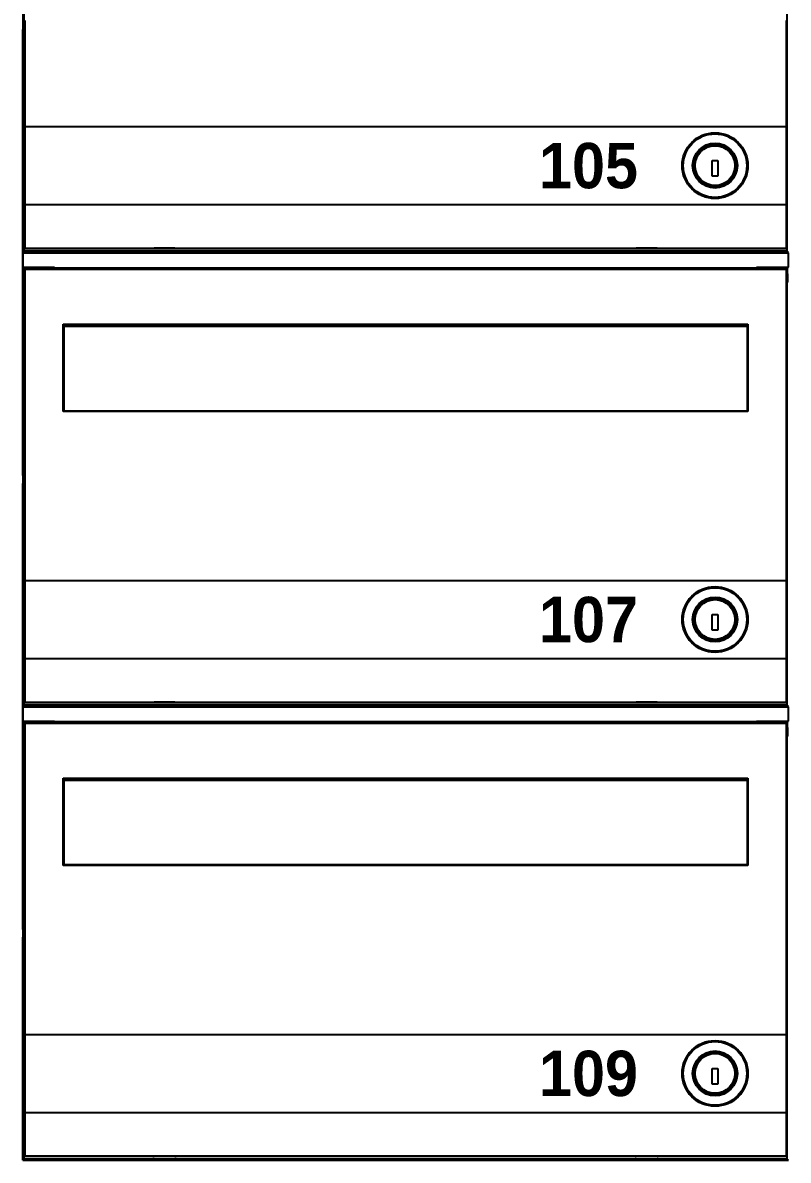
# Model space of a CAD drawing. Header units: millimetres. Extents: x 209 to 75467, y 6568 to 12199.
# Drawn here: x 74738.7 to 74873.7, y 7349 to 7549.5 of the extents above; entities that cross this region are included whole.
import ezdxf

# ---------------------------------------------------------------- set-up
doc = ezdxf.new("R2010")
doc.units = ezdxf.units.MM
doc.header["$MEASUREMENT"] = 0
doc.layers.add('A-XXXX-TXT1', color=3, linetype='CONTINUOUS', lineweight=25)
doc.layers.add('ELEV1', color=7, linetype='CONTINUOUS')
doc.layers.add('ELEV2', color=9, linetype='CONTINUOUS')
doc.styles.add('돋움', font='')
doc.styles.get('돋움').set_extended_font_data('DotumChe')

msp = doc.modelspace()

# ---------------------------------------------------------------- linework, layer by layer
at = {"layer": 'ELEV1', "extrusion": (0, 1, 0)}
for p, q in [((74738.7, 7589.04), (74738.7, 7509.04)), ((74738.97, 7509.31), (74738.97, 7584.86)), ((74873.44, 7584.86), (74873.44, 7509.31)), ((74738.7, 7509.04), (74738.7, 7548.34)), ((74739.08, 7549.91), (74739.08, 7549.31)), ((74739.08, 7549.31), (74739.08, 7548.72)), ((74739.08, 7548.72), (74739.08, 7548.13)), ((74873.33, 7549.31), (74873.33, 7549.91)), ((74873.33, 7548.72), (74873.33, 7549.31)), ((74873.33, 7548.13), (74873.33, 7548.72)), ((74739.08, 7548.13), (74739.08, 7547.53)), ((74739.08, 7547.53), (74739.08, 7546.94)), ((74739.08, 7546.94), (74739.08, 7546.35)), ((74739.08, 7546.35), (74739.08, 7545.75)), ((74873.33, 7547.53), (74873.33, 7548.13)), ((74873.33, 7546.94), (74873.33, 7547.53)), ((74873.33, 7546.35), (74873.33, 7546.94)), ((74873.33, 7545.75), (74873.33, 7546.35)), ((74739.08, 7545.75), (74739.08, 7545.16)), ((74739.08, 7545.16), (74739.08, 7544.57)), ((74739.08, 7544.57), (74739.08, 7543.97)), ((74873.33, 7545.16), (74873.33, 7545.75)), ((74873.33, 7544.57), (74873.33, 7545.16)), ((74873.33, 7543.97), (74873.33, 7544.57)), ((74739.08, 7543.97), (74739.08, 7543.38)), ((74739.08, 7543.38), (74739.08, 7542.79)), ((74739.08, 7542.79), (74739.08, 7542.19)), ((74873.33, 7543.38), (74873.33, 7543.97)), ((74873.33, 7542.79), (74873.33, 7543.38)), ((74873.33, 7542.19), (74873.33, 7542.79)), ((74739.08, 7542.19), (74739.08, 7541.6)), ((74739.08, 7541.6), (74739.08, 7541.01)), ((74739.08, 7541.01), (74739.08, 7540.41)), ((74739.08, 7540.41), (74739.08, 7539.82)), ((74873.33, 7541.6), (74873.33, 7542.19)), ((74873.33, 7541.01), (74873.33, 7541.6)), ((74873.33, 7540.41), (74873.33, 7541.01)), ((74873.33, 7539.82), (74873.33, 7540.41)), ((74739.08, 7539.82), (74739.08, 7539.23)), ((74739.08, 7539.23), (74739.08, 7538.63)), ((74739.08, 7538.63), (74739.08, 7538.04)), ((74873.33, 7539.23), (74873.33, 7539.82)), ((74873.33, 7538.63), (74873.33, 7539.23)), ((74873.33, 7538.04), (74873.33, 7538.63)), ((74739.08, 7538.04), (74739.08, 7537.45)), ((74739.08, 7537.45), (74739.08, 7536.86)), ((74739.08, 7536.86), (74739.08, 7536.26)), ((74739.08, 7536.26), (74739.08, 7535.67)), ((74873.33, 7537.45), (74873.33, 7538.04)), ((74873.33, 7536.86), (74873.33, 7537.45)), ((74873.33, 7536.26), (74873.33, 7536.86)), ((74873.33, 7535.67), (74873.33, 7536.26)), ((74739.08, 7535.67), (74739.08, 7535.08)), ((74739.08, 7535.08), (74739.08, 7534.48)), ((74739.08, 7534.48), (74739.08, 7533.89)), ((74873.33, 7535.08), (74873.33, 7535.67)), ((74873.33, 7534.48), (74873.33, 7535.08)), ((74873.33, 7533.89), (74873.33, 7534.48)), ((74739.08, 7533.89), (74739.08, 7533.3)), ((74739.08, 7533.3), (74739.08, 7532.7)), ((74739.08, 7532.7), (74739.08, 7532.11)), ((74873.33, 7533.3), (74873.33, 7533.89)), ((74873.33, 7532.7), (74873.33, 7533.3)), ((74873.33, 7532.11), (74873.33, 7532.7)), ((74739.08, 7532.11), (74739.08, 7531.52)), ((74739.08, 7531.52), (74739.08, 7531.22)), ((74739.08, 7531.22), (74873.33, 7531.22)), ((74739.08, 7531.22), (74739.08, 7517.48)), ((74873.33, 7531.52), (74873.33, 7532.11)), ((74873.33, 7531.22), (74873.33, 7531.52)), ((74873.33, 7517.48), (74873.33, 7531.22)), ((74860.25, 7525.23), (74861.25, 7525.23)), ((74860.25, 7522.48), (74860.25, 7525.23)), ((74861.25, 7525.23), (74861.25, 7522.48)), ((74857.11, 7523.45), (74857.06, 7523.45)), ((74857.1, 7523.3), (74857.15, 7523.3)), ((74861.25, 7522.48), (74860.25, 7522.48)), ((74864.35, 7523.3), (74864.41, 7523.3)), ((74864.45, 7523.45), (74864.39, 7523.45)), ((74739.08, 7517.48), (74873.33, 7517.48)), ((74739.08, 7517.48), (74739.08, 7517.18)), ((74739.08, 7517.18), (74739.08, 7516.59)), ((74739.08, 7516.59), (74739.08, 7516)), ((74873.33, 7517.18), (74873.33, 7517.48)), ((74873.33, 7516.59), (74873.33, 7517.18)), ((74873.33, 7516), (74873.33, 7516.59)), ((74739.08, 7516), (74739.08, 7515.4)), ((74739.08, 7515.4), (74739.08, 7514.81)), ((74739.08, 7514.81), (74739.08, 7514.22)), ((74739.08, 7514.22), (74739.08, 7513.62)), ((74873.33, 7515.4), (74873.33, 7516)), ((74873.33, 7514.81), (74873.33, 7515.4)), ((74873.33, 7514.22), (74873.33, 7514.81)), ((74873.33, 7513.62), (74873.33, 7514.22)), ((74739.08, 7513.62), (74739.08, 7513.03)), ((74739.08, 7513.03), (74739.08, 7512.44)), ((74739.08, 7512.44), (74739.08, 7511.85)), ((74873.33, 7513.03), (74873.33, 7513.62)), ((74873.33, 7512.44), (74873.33, 7513.03)), ((74873.33, 7511.85), (74873.33, 7512.44)), ((74739.08, 7511.85), (74739.08, 7511.25)), ((74739.08, 7511.25), (74739.08, 7510.66)), ((74739.08, 7510.66), (74739.08, 7510.07)), ((74873.33, 7511.25), (74873.33, 7511.85)), ((74873.33, 7510.66), (74873.33, 7511.25)), ((74873.33, 7510.07), (74873.33, 7510.66)), ((74738.7, 7509.04), (74738.97, 7509.31)), ((74763, 7509.04), (74738.7, 7509.04)), ((74738.7, 7509.04), (74873.7, 7509.04)), ((74738.7, 7469.74), (74738.7, 7509.04)), ((74738.7, 7509.04), (74763, 7509.04)), ((74738.7, 7509.04), (74738.78, 7508.97)), ((74873.7, 7509.04), (74738.7, 7509.04)), ((74738.7, 7509.04), (74738.7, 7429.04)), ((74738.78, 7506.46), (74738.78, 7508.97)), ((74738.78, 7508.97), (74873.63, 7508.97)), ((74873.44, 7509.31), (74738.97, 7509.31)), ((74739.08, 7510.07), (74739.08, 7509.92)), ((74739.08, 7509.92), (74739.08, 7509.81)), ((74739.08, 7509.81), (74873.33, 7509.81)), ((74761.88, 7509.78), (74761.86, 7509.79)), ((74765.53, 7509.78), (74761.88, 7509.78)), ((74848, 7509.04), (74764.4, 7509.04)), ((74764.4, 7509.04), (74848, 7509.04)), ((74846.88, 7509.78), (74846.86, 7509.79)), ((74850.53, 7509.78), (74846.88, 7509.78)), ((74873.7, 7509.04), (74849.4, 7509.04)), ((74849.4, 7509.04), (74873.7, 7509.04)), ((74873.33, 7509.92), (74873.33, 7510.07)), ((74873.33, 7509.81), (74873.33, 7509.92)), ((74873.7, 7509.04), (74873.44, 7509.31)), ((74873.7, 7509.04), (74873.63, 7508.97)), ((74873.63, 7508.97), (74873.63, 7506.46)), ((74738.89, 7506.35), (74738.78, 7506.46)), ((74738.78, 7506.46), (74744.33, 7506.46)), ((74739.08, 7506.35), (74738.89, 7506.35)), ((74739.08, 7506.35), (74739.08, 7506.24)), ((74739.08, 7506.35), (74873.33, 7506.35)), ((74739.08, 7506.24), (74873.33, 7506.24)), ((74739.08, 7506.24), (74739.08, 7506.1)), ((74744.33, 7506.35), (74744.33, 7506.46)), ((74868.08, 7506.46), (74873.63, 7506.46)), ((74868.08, 7506.46), (74868.08, 7506.35)), ((74873.33, 7506.24), (74873.33, 7506.35)), ((74873.52, 7506.35), (74873.33, 7506.35)), ((74873.33, 7506.1), (74873.33, 7506.24)), ((74873.63, 7506.46), (74873.52, 7506.35)), ((74738.97, 7429.31), (74738.97, 7504.86)), ((74738.97, 7504.86), (74739.08, 7504.86)), ((74739.08, 7506.1), (74873.33, 7506.1)), ((74739.08, 7506.1), (74739.08, 7505.5)), ((74739.08, 7505.5), (74739.08, 7504.91)), ((74739.08, 7504.91), (74739.08, 7504.32)), ((74739.08, 7504.32), (74739.08, 7503.72)), ((74873.33, 7505.5), (74873.33, 7506.1)), ((74873.33, 7504.91), (74873.33, 7505.5)), ((74873.33, 7504.32), (74873.33, 7504.91)), ((74873.33, 7504.86), (74873.44, 7504.86)), ((74873.33, 7503.72), (74873.33, 7504.32)), ((74873.44, 7504.86), (74873.44, 7429.31)), ((74739.08, 7503.72), (74739.08, 7503.13)), ((74739.08, 7503.13), (74739.08, 7502.54)), ((74739.08, 7502.54), (74739.08, 7501.94)), ((74873.33, 7503.13), (74873.33, 7503.72)), ((74873.33, 7502.54), (74873.33, 7503.13)), ((74873.33, 7501.94), (74873.33, 7502.54)), ((74739.08, 7501.94), (74739.08, 7501.35)), ((74739.08, 7501.35), (74739.08, 7500.76)), ((74739.08, 7500.76), (74739.08, 7500.16)), ((74739.08, 7500.16), (74739.08, 7499.57)), ((74873.33, 7501.35), (74873.33, 7501.94)), ((74873.33, 7500.76), (74873.33, 7501.35)), ((74873.33, 7500.16), (74873.33, 7500.76)), ((74873.33, 7499.57), (74873.33, 7500.16)), ((74739.08, 7499.57), (74739.08, 7498.98)), ((74739.08, 7498.98), (74739.08, 7498.38)), ((74739.08, 7498.38), (74739.08, 7497.79)), ((74873.33, 7498.98), (74873.33, 7499.57)), ((74873.33, 7498.38), (74873.33, 7498.98)), ((74873.33, 7497.79), (74873.33, 7498.38)), ((74739.08, 7497.79), (74739.08, 7497.2)), ((74739.08, 7497.2), (74739.08, 7496.6)), ((74739.08, 7496.6), (74739.08, 7496.01)), ((74745.85, 7496.01), (74745.85, 7496.4)), ((74745.85, 7496.4), (74866.55, 7496.4)), ((74745.85, 7496.25), (74746, 7496.25)), ((74746, 7496.05), (74746, 7496.25)), ((74746, 7496.25), (74866.4, 7496.25)), ((74866.4, 7496.25), (74866.55, 7496.25)), ((74866.4, 7496.25), (74866.4, 7496.05)), ((74866.55, 7496.4), (74866.55, 7496.01)), ((74873.33, 7497.2), (74873.33, 7497.79)), ((74873.33, 7496.6), (74873.33, 7497.2)), ((74873.33, 7496.01), (74873.33, 7496.6)), ((74739.08, 7496.01), (74739.08, 7495.42)), ((74739.08, 7495.42), (74739.08, 7494.82)), ((74739.08, 7494.82), (74739.08, 7494.23)), ((74739.08, 7494.23), (74739.08, 7493.64)), ((74745.85, 7495.42), (74745.85, 7496.01)), ((74745.85, 7494.82), (74745.85, 7495.42)), ((74745.85, 7494.23), (74745.85, 7494.82)), ((74745.85, 7493.64), (74745.85, 7494.23)), ((74746, 7496.01), (74746, 7496.05)), ((74746, 7496.05), (74866.4, 7496.05)), ((74746, 7495.42), (74746, 7496.01)), ((74746, 7494.82), (74746, 7495.42)), ((74746, 7494.23), (74746, 7494.82)), ((74746, 7493.64), (74746, 7494.23)), ((74866.4, 7496.05), (74866.4, 7496.01)), ((74866.4, 7496.01), (74866.4, 7495.42)), ((74866.4, 7495.42), (74866.4, 7494.82)), ((74866.4, 7494.82), (74866.4, 7494.23)), ((74866.4, 7494.23), (74866.4, 7493.64)), ((74866.55, 7496.01), (74866.55, 7495.42)), ((74866.55, 7495.42), (74866.55, 7494.82)), ((74866.55, 7494.82), (74866.55, 7494.23)), ((74866.55, 7494.23), (74866.55, 7493.64)), ((74873.33, 7495.42), (74873.33, 7496.01)), ((74873.33, 7494.82), (74873.33, 7495.42)), ((74873.33, 7494.23), (74873.33, 7494.82)), ((74873.33, 7493.64), (74873.33, 7494.23)), ((74739.08, 7493.64), (74739.08, 7493.04)), ((74739.08, 7493.04), (74739.08, 7492.45)), ((74739.08, 7492.45), (74739.08, 7491.86)), ((74745.85, 7493.04), (74745.85, 7493.64)), ((74745.85, 7492.45), (74745.85, 7493.04)), ((74745.85, 7491.86), (74745.85, 7492.45)), ((74746, 7493.04), (74746, 7493.64)), ((74746, 7492.45), (74746, 7493.04)), ((74746, 7491.86), (74746, 7492.45)), ((74866.4, 7493.64), (74866.4, 7493.04)), ((74866.4, 7493.04), (74866.4, 7492.45)), ((74866.4, 7492.45), (74866.4, 7491.86)), ((74866.55, 7493.64), (74866.55, 7493.04)), ((74866.55, 7493.04), (74866.55, 7492.45)), ((74866.55, 7492.45), (74866.55, 7491.86)), ((74873.33, 7493.04), (74873.33, 7493.64)), ((74873.33, 7492.45), (74873.33, 7493.04)), ((74873.33, 7491.86), (74873.33, 7492.45)), ((74739.08, 7491.86), (74739.08, 7491.26)), ((74739.08, 7491.26), (74739.08, 7490.67)), ((74739.08, 7490.67), (74739.08, 7490.08)), ((74745.85, 7491.26), (74745.85, 7491.86)), ((74745.85, 7490.67), (74745.85, 7491.26)), ((74745.85, 7490.08), (74745.85, 7490.67)), ((74746, 7491.26), (74746, 7491.86)), ((74746, 7490.67), (74746, 7491.26)), ((74746, 7490.08), (74746, 7490.67)), ((74866.4, 7491.86), (74866.4, 7491.26)), ((74866.4, 7491.26), (74866.4, 7490.67)), ((74866.4, 7490.67), (74866.4, 7490.08)), ((74866.55, 7491.86), (74866.55, 7491.26)), ((74866.55, 7491.26), (74866.55, 7490.67)), ((74866.55, 7490.67), (74866.55, 7490.08)), ((74873.33, 7491.26), (74873.33, 7491.86)), ((74873.33, 7490.67), (74873.33, 7491.26)), ((74873.33, 7490.08), (74873.33, 7490.67)), ((74739.08, 7490.08), (74739.08, 7489.48)), ((74739.08, 7489.48), (74739.08, 7488.89)), ((74739.08, 7488.89), (74739.08, 7488.3)), ((74739.08, 7488.3), (74739.08, 7487.7)), ((74745.85, 7489.48), (74745.85, 7490.08)), ((74745.85, 7488.89), (74745.85, 7489.48)), ((74745.85, 7488.3), (74745.85, 7488.89)), ((74745.85, 7487.7), (74745.85, 7488.3)), ((74746, 7489.48), (74746, 7490.08)), ((74746, 7488.89), (74746, 7489.48)), ((74746, 7488.3), (74746, 7488.89)), ((74746, 7487.7), (74746, 7488.3)), ((74866.4, 7490.08), (74866.4, 7489.48)), ((74866.4, 7489.48), (74866.4, 7488.89)), ((74866.4, 7488.89), (74866.4, 7488.3)), ((74866.4, 7488.3), (74866.4, 7487.7)), ((74866.55, 7490.08), (74866.55, 7489.48)), ((74866.55, 7489.48), (74866.55, 7488.89)), ((74866.55, 7488.89), (74866.55, 7488.3)), ((74866.55, 7488.3), (74866.55, 7487.7)), ((74873.33, 7489.48), (74873.33, 7490.08)), ((74873.33, 7488.89), (74873.33, 7489.48)), ((74873.33, 7488.3), (74873.33, 7488.89)), ((74873.33, 7487.7), (74873.33, 7488.3)), ((74739.08, 7487.7), (74739.08, 7487.11)), ((74739.08, 7487.11), (74739.08, 7486.52)), ((74739.08, 7486.52), (74739.08, 7485.92)), ((74745.85, 7487.11), (74745.85, 7487.7)), ((74745.85, 7486.52), (74745.85, 7487.11)), ((74745.85, 7485.92), (74745.85, 7486.52)), ((74746, 7487.11), (74746, 7487.7)), ((74746, 7486.52), (74746, 7487.11)), ((74746, 7485.92), (74746, 7486.52)), ((74866.4, 7487.7), (74866.4, 7487.11)), ((74866.4, 7487.11), (74866.4, 7486.52)), ((74866.4, 7486.52), (74866.4, 7485.92)), ((74866.55, 7487.7), (74866.55, 7487.11)), ((74866.55, 7487.11), (74866.55, 7486.52)), ((74866.55, 7486.52), (74866.55, 7485.92)), ((74873.33, 7487.11), (74873.33, 7487.7)), ((74873.33, 7486.52), (74873.33, 7487.11)), ((74873.33, 7485.92), (74873.33, 7486.52)), ((74739.08, 7485.92), (74739.08, 7485.33)), ((74739.08, 7485.33), (74739.08, 7484.74)), ((74739.08, 7484.74), (74739.08, 7484.14)), ((74739.08, 7484.14), (74739.08, 7483.55)), ((74745.85, 7485.33), (74745.85, 7485.92)), ((74745.85, 7484.74), (74745.85, 7485.33)), ((74745.85, 7484.14), (74745.85, 7484.74)), ((74745.85, 7483.55), (74745.85, 7484.14)), ((74746, 7485.33), (74746, 7485.92)), ((74746, 7484.74), (74746, 7485.33)), ((74746, 7484.14), (74746, 7484.74)), ((74746, 7483.55), (74746, 7484.14)), ((74866.4, 7485.92), (74866.4, 7485.33)), ((74866.4, 7485.33), (74866.4, 7484.74)), ((74866.4, 7484.74), (74866.4, 7484.14)), ((74866.4, 7484.14), (74866.4, 7483.55)), ((74866.55, 7485.92), (74866.55, 7485.33)), ((74866.55, 7485.33), (74866.55, 7484.74)), ((74866.55, 7484.74), (74866.55, 7484.14)), ((74866.55, 7484.14), (74866.55, 7483.55)), ((74873.33, 7485.33), (74873.33, 7485.92)), ((74873.33, 7484.74), (74873.33, 7485.33)), ((74873.33, 7484.14), (74873.33, 7484.74)), ((74873.33, 7483.55), (74873.33, 7484.14)), ((74739.08, 7483.55), (74739.08, 7482.96)), ((74739.08, 7482.96), (74739.08, 7482.36)), ((74739.08, 7482.36), (74739.08, 7481.77)), ((74745.85, 7482.96), (74745.85, 7483.55)), ((74745.85, 7482.36), (74745.85, 7482.96)), ((74745.85, 7481.77), (74745.85, 7482.36)), ((74746, 7482.96), (74746, 7483.55)), ((74746, 7482.36), (74746, 7482.96)), ((74746, 7481.77), (74746, 7482.36)), ((74866.4, 7483.55), (74866.4, 7482.96)), ((74866.4, 7482.96), (74866.4, 7482.36)), ((74866.4, 7482.36), (74866.4, 7481.77)), ((74866.55, 7483.55), (74866.55, 7482.96)), ((74866.55, 7482.96), (74866.55, 7482.36)), ((74866.55, 7482.36), (74866.55, 7481.77)), ((74873.33, 7482.96), (74873.33, 7483.55)), ((74873.33, 7482.36), (74873.33, 7482.96)), ((74873.33, 7481.77), (74873.33, 7482.36)), ((74739.08, 7481.77), (74739.08, 7481.18)), ((74739.08, 7481.18), (74739.08, 7480.59)), ((74739.08, 7480.59), (74739.08, 7479.99)), ((74745.85, 7481.18), (74745.85, 7481.77)), ((74745.85, 7481), (74745.85, 7481.18)), ((74866.55, 7481), (74745.85, 7481)), ((74746, 7481.33), (74746, 7481.77)), ((74746, 7481.15), (74746, 7481.33)), ((74746, 7481.15), (74866.4, 7481.15)), ((74866.4, 7481.77), (74866.4, 7481.33)), ((74866.4, 7481.33), (74866.4, 7481.15)), ((74866.55, 7481.77), (74866.55, 7481.18)), ((74866.55, 7481.18), (74866.55, 7481)), ((74873.33, 7481.18), (74873.33, 7481.77)), ((74873.33, 7480.59), (74873.33, 7481.18)), ((74873.33, 7479.99), (74873.33, 7480.59)), ((74739.08, 7479.99), (74739.08, 7479.4)), ((74739.08, 7479.4), (74739.08, 7478.81)), ((74739.08, 7478.81), (74739.08, 7478.21)), ((74739.08, 7478.21), (74739.08, 7477.62)), ((74873.33, 7479.4), (74873.33, 7479.99)), ((74873.33, 7478.81), (74873.33, 7479.4)), ((74873.33, 7478.21), (74873.33, 7478.81)), ((74873.33, 7477.62), (74873.33, 7478.21)), ((74739.08, 7477.62), (74739.08, 7477.03)), ((74739.08, 7477.03), (74739.08, 7476.43)), ((74739.08, 7476.43), (74739.08, 7475.84)), ((74873.33, 7477.03), (74873.33, 7477.62)), ((74873.33, 7476.43), (74873.33, 7477.03)), ((74873.33, 7475.84), (74873.33, 7476.43)), ((74739.08, 7475.84), (74739.08, 7475.25)), ((74739.08, 7475.25), (74739.08, 7474.65)), ((74739.08, 7474.65), (74739.08, 7474.06)), ((74873.33, 7475.25), (74873.33, 7475.84)), ((74873.33, 7474.65), (74873.33, 7475.25)), ((74873.33, 7474.06), (74873.33, 7474.65)), ((74739.08, 7474.06), (74739.08, 7473.47)), ((74739.08, 7473.47), (74739.08, 7472.87)), ((74739.08, 7472.87), (74739.08, 7472.28)), ((74739.08, 7472.28), (74739.08, 7471.69)), ((74873.33, 7473.47), (74873.33, 7474.06)), ((74873.33, 7472.87), (74873.33, 7473.47)), ((74873.33, 7472.28), (74873.33, 7472.87)), ((74873.33, 7471.69), (74873.33, 7472.28)), ((74739.08, 7471.69), (74739.08, 7471.09)), ((74739.08, 7471.09), (74739.08, 7470.5)), ((74739.08, 7470.5), (74739.08, 7469.91)), ((74873.33, 7471.09), (74873.33, 7471.69)), ((74873.33, 7470.5), (74873.33, 7471.09)), ((74873.33, 7469.91), (74873.33, 7470.5)), ((74738.7, 7429.04), (74738.7, 7468.34)), ((74739.08, 7469.91), (74739.08, 7469.31)), ((74739.08, 7469.31), (74739.08, 7468.72)), ((74739.08, 7468.72), (74739.08, 7468.13)), ((74739.08, 7468.13), (74739.08, 7467.53)), ((74873.33, 7469.31), (74873.33, 7469.91)), ((74873.33, 7468.72), (74873.33, 7469.31)), ((74873.33, 7468.13), (74873.33, 7468.72)), ((74873.33, 7467.53), (74873.33, 7468.13)), ((74739.08, 7467.53), (74739.08, 7466.94)), ((74739.08, 7466.94), (74739.08, 7466.35)), ((74739.08, 7466.35), (74739.08, 7465.75)), ((74873.33, 7466.94), (74873.33, 7467.53)), ((74873.33, 7466.35), (74873.33, 7466.94)), ((74873.33, 7465.75), (74873.33, 7466.35)), ((74739.08, 7465.75), (74739.08, 7465.16)), ((74739.08, 7465.16), (74739.08, 7464.57)), ((74739.08, 7464.57), (74739.08, 7463.97)), ((74873.33, 7465.16), (74873.33, 7465.75)), ((74873.33, 7464.57), (74873.33, 7465.16)), ((74873.33, 7463.97), (74873.33, 7464.57)), ((74739.08, 7463.97), (74739.08, 7463.38)), ((74739.08, 7463.38), (74739.08, 7462.79)), ((74739.08, 7462.79), (74739.08, 7462.19)), ((74739.08, 7462.19), (74739.08, 7461.6)), ((74873.33, 7463.38), (74873.33, 7463.97)), ((74873.33, 7462.79), (74873.33, 7463.38)), ((74873.33, 7462.19), (74873.33, 7462.79)), ((74873.33, 7461.6), (74873.33, 7462.19)), ((74739.08, 7461.6), (74739.08, 7461.01)), ((74739.08, 7461.01), (74739.08, 7460.41)), ((74739.08, 7460.41), (74739.08, 7459.82)), ((74873.33, 7461.01), (74873.33, 7461.6)), ((74873.33, 7460.41), (74873.33, 7461.01)), ((74873.33, 7459.82), (74873.33, 7460.41)), ((74739.08, 7459.82), (74739.08, 7459.23)), ((74739.08, 7459.23), (74739.08, 7458.63)), ((74739.08, 7458.63), (74739.08, 7458.04)), ((74739.08, 7458.04), (74739.08, 7457.45)), ((74873.33, 7459.23), (74873.33, 7459.82)), ((74873.33, 7458.63), (74873.33, 7459.23)), ((74873.33, 7458.04), (74873.33, 7458.63)), ((74873.33, 7457.45), (74873.33, 7458.04)), ((74739.08, 7457.45), (74739.08, 7456.86)), ((74739.08, 7456.86), (74739.08, 7456.26)), ((74739.08, 7456.26), (74739.08, 7455.67)), ((74873.33, 7456.86), (74873.33, 7457.45)), ((74873.33, 7456.26), (74873.33, 7456.86)), ((74873.33, 7455.67), (74873.33, 7456.26)), ((74739.08, 7455.67), (74739.08, 7455.08)), ((74739.08, 7455.08), (74739.08, 7454.48)), ((74739.08, 7454.48), (74739.08, 7453.89)), ((74873.33, 7455.08), (74873.33, 7455.67)), ((74873.33, 7454.48), (74873.33, 7455.08)), ((74873.33, 7453.89), (74873.33, 7454.48)), ((74739.08, 7453.89), (74739.08, 7453.3)), ((74739.08, 7453.3), (74739.08, 7452.7)), ((74739.08, 7452.7), (74739.08, 7452.11)), ((74739.08, 7452.11), (74739.08, 7451.52)), ((74873.33, 7453.3), (74873.33, 7453.89)), ((74873.33, 7452.7), (74873.33, 7453.3)), ((74873.33, 7452.11), (74873.33, 7452.7)), ((74873.33, 7451.52), (74873.33, 7452.11)), ((74739.08, 7451.52), (74739.08, 7451.22)), ((74739.08, 7451.22), (74739.08, 7437.48)), ((74873.33, 7451.22), (74873.33, 7451.52)), ((74873.33, 7437.48), (74873.33, 7451.22)), ((74860.25, 7445.23), (74861.25, 7445.23)), ((74860.25, 7442.48), (74860.25, 7445.23)), ((74861.25, 7445.23), (74861.25, 7442.48)), ((74857.11, 7443.45), (74857.06, 7443.45)), ((74857.1, 7443.3), (74857.15, 7443.3)), ((74861.25, 7442.48), (74860.25, 7442.48)), ((74864.35, 7443.3), (74864.41, 7443.3)), ((74864.45, 7443.45), (74864.39, 7443.45)), ((74739.08, 7437.48), (74739.08, 7437.18)), ((74739.08, 7437.18), (74739.08, 7436.59)), ((74739.08, 7436.59), (74739.08, 7436)), ((74739.08, 7436), (74739.08, 7435.4)), ((74873.33, 7437.18), (74873.33, 7437.48)), ((74873.33, 7436.59), (74873.33, 7437.18)), ((74873.33, 7436), (74873.33, 7436.59)), ((74873.33, 7435.4), (74873.33, 7436)), ((74739.08, 7435.4), (74739.08, 7434.81)), ((74739.08, 7434.81), (74739.08, 7434.22)), ((74739.08, 7434.22), (74739.08, 7433.62)), ((74873.33, 7434.81), (74873.33, 7435.4)), ((74873.33, 7434.22), (74873.33, 7434.81)), ((74873.33, 7433.62), (74873.33, 7434.22)), ((74739.08, 7433.62), (74739.08, 7433.03)), ((74739.08, 7433.03), (74739.08, 7432.44)), ((74739.08, 7432.44), (74739.08, 7431.85)), ((74873.33, 7433.03), (74873.33, 7433.62)), ((74873.33, 7432.44), (74873.33, 7433.03)), ((74873.33, 7431.85), (74873.33, 7432.44)), ((74739.08, 7431.85), (74739.08, 7431.25)), ((74739.08, 7431.25), (74739.08, 7430.66)), ((74739.08, 7430.66), (74739.08, 7430.07)), ((74739.08, 7430.07), (74739.08, 7429.92)), ((74873.33, 7431.25), (74873.33, 7431.85)), ((74873.33, 7430.66), (74873.33, 7431.25)), ((74873.33, 7430.07), (74873.33, 7430.66)), ((74873.33, 7429.92), (74873.33, 7430.07)), ((74738.7, 7429.04), (74738.97, 7429.31)), ((74763, 7429.04), (74738.7, 7429.04)), ((74738.7, 7429.04), (74873.7, 7429.04)), ((74738.7, 7389.74), (74738.7, 7429.04)), ((74738.7, 7429.04), (74763, 7429.04)), ((74738.7, 7429.04), (74738.78, 7428.97)), ((74873.7, 7429.04), (74738.7, 7429.04)), ((74738.7, 7429.04), (74738.7, 7349.04)), ((74738.78, 7426.46), (74738.78, 7428.97)), ((74738.78, 7428.97), (74873.63, 7428.97)), ((74873.44, 7429.31), (74738.97, 7429.31)), ((74739.08, 7429.92), (74739.08, 7429.81)), ((74739.08, 7429.81), (74873.33, 7429.81)), ((74761.88, 7429.78), (74761.86, 7429.79)), ((74765.53, 7429.78), (74761.88, 7429.78)), ((74848, 7429.04), (74764.4, 7429.04)), ((74764.4, 7429.04), (74848, 7429.04)), ((74846.88, 7429.78), (74846.86, 7429.79)), ((74850.53, 7429.78), (74846.88, 7429.78)), ((74873.7, 7429.04), (74849.4, 7429.04)), ((74849.4, 7429.04), (74873.7, 7429.04)), ((74873.33, 7429.81), (74873.33, 7429.92)), ((74873.7, 7429.04), (74873.44, 7429.31)), ((74873.7, 7429.04), (74873.63, 7428.97)), ((74873.63, 7428.97), (74873.63, 7426.46)), ((74738.89, 7426.35), (74738.78, 7426.46)), ((74738.78, 7426.46), (74744.33, 7426.46)), ((74739.08, 7426.35), (74738.89, 7426.35)), ((74739.08, 7426.35), (74739.08, 7426.24)), ((74739.08, 7426.35), (74873.33, 7426.35)), ((74739.08, 7426.24), (74873.33, 7426.24)), ((74739.08, 7426.24), (74739.08, 7426.1)), ((74739.08, 7426.1), (74873.33, 7426.1)), ((74739.08, 7426.1), (74739.08, 7425.5)), ((74744.33, 7426.35), (74744.33, 7426.46)), ((74868.08, 7426.46), (74873.63, 7426.46)), ((74868.08, 7426.46), (74868.08, 7426.35)), ((74873.33, 7426.24), (74873.33, 7426.35)), ((74873.52, 7426.35), (74873.33, 7426.35)), ((74873.33, 7426.1), (74873.33, 7426.24)), ((74873.33, 7425.5), (74873.33, 7426.1)), ((74873.63, 7426.46), (74873.52, 7426.35)), ((74738.97, 7349.31), (74738.97, 7424.86)), ((74738.97, 7424.86), (74739.08, 7424.86)), ((74739.08, 7425.5), (74739.08, 7424.91)), ((74739.08, 7424.91), (74739.08, 7424.32)), ((74739.08, 7424.32), (74739.08, 7423.72)), ((74873.33, 7424.91), (74873.33, 7425.5)), ((74873.33, 7424.32), (74873.33, 7424.91)), ((74873.33, 7424.86), (74873.44, 7424.86)), ((74873.33, 7423.72), (74873.33, 7424.32)), ((74873.44, 7424.86), (74873.44, 7349.31)), ((74739.08, 7423.72), (74739.08, 7423.13)), ((74739.08, 7423.13), (74739.08, 7422.54)), ((74739.08, 7422.54), (74739.08, 7421.94)), ((74739.08, 7421.94), (74739.08, 7421.35)), ((74873.33, 7423.13), (74873.33, 7423.72)), ((74873.33, 7422.54), (74873.33, 7423.13)), ((74873.33, 7421.94), (74873.33, 7422.54)), ((74873.33, 7421.35), (74873.33, 7421.94)), ((74739.08, 7421.35), (74739.08, 7420.76)), ((74739.08, 7420.76), (74739.08, 7420.16)), ((74739.08, 7420.16), (74739.08, 7419.57)), ((74873.33, 7420.76), (74873.33, 7421.35)), ((74873.33, 7420.16), (74873.33, 7420.76)), ((74873.33, 7419.57), (74873.33, 7420.16)), ((74739.08, 7419.57), (74739.08, 7418.98)), ((74739.08, 7418.98), (74739.08, 7418.38)), ((74739.08, 7418.38), (74739.08, 7417.79)), ((74873.33, 7418.98), (74873.33, 7419.57)), ((74873.33, 7418.38), (74873.33, 7418.98)), ((74873.33, 7417.79), (74873.33, 7418.38)), ((74739.08, 7417.79), (74739.08, 7417.2)), ((74739.08, 7417.2), (74739.08, 7416.6)), ((74739.08, 7416.6), (74739.08, 7416.01)), ((74739.08, 7416.01), (74739.08, 7415.42)), ((74745.85, 7416.01), (74745.85, 7416.4)), ((74745.85, 7416.4), (74866.55, 7416.4)), ((74745.85, 7416.25), (74746, 7416.25)), ((74745.85, 7415.42), (74745.85, 7416.01)), ((74746, 7416.05), (74746, 7416.25)), ((74746, 7416.25), (74866.4, 7416.25)), ((74746, 7416.01), (74746, 7416.05)), ((74746, 7416.05), (74866.4, 7416.05)), ((74746, 7415.42), (74746, 7416.01)), ((74866.4, 7416.25), (74866.55, 7416.25)), ((74866.4, 7416.25), (74866.4, 7416.05)), ((74866.4, 7416.05), (74866.4, 7416.01)), ((74866.4, 7416.01), (74866.4, 7415.42)), ((74866.55, 7416.4), (74866.55, 7416.01)), ((74866.55, 7416.01), (74866.55, 7415.42)), ((74873.33, 7417.2), (74873.33, 7417.79)), ((74873.33, 7416.6), (74873.33, 7417.2)), ((74873.33, 7416.01), (74873.33, 7416.6)), ((74873.33, 7415.42), (74873.33, 7416.01)), ((74739.08, 7415.42), (74739.08, 7414.82)), ((74739.08, 7414.82), (74739.08, 7414.23)), ((74739.08, 7414.23), (74739.08, 7413.64)), ((74745.85, 7414.82), (74745.85, 7415.42)), ((74745.85, 7414.23), (74745.85, 7414.82)), ((74745.85, 7413.64), (74745.85, 7414.23)), ((74746, 7414.82), (74746, 7415.42)), ((74746, 7414.23), (74746, 7414.82)), ((74746, 7413.64), (74746, 7414.23)), ((74866.4, 7415.42), (74866.4, 7414.82)), ((74866.4, 7414.82), (74866.4, 7414.23)), ((74866.4, 7414.23), (74866.4, 7413.64)), ((74866.55, 7415.42), (74866.55, 7414.82)), ((74866.55, 7414.82), (74866.55, 7414.23)), ((74866.55, 7414.23), (74866.55, 7413.64)), ((74873.33, 7414.82), (74873.33, 7415.42)), ((74873.33, 7414.23), (74873.33, 7414.82)), ((74873.33, 7413.64), (74873.33, 7414.23)), ((74739.08, 7413.64), (74739.08, 7413.04)), ((74739.08, 7413.04), (74739.08, 7412.45)), ((74739.08, 7412.45), (74739.08, 7411.86)), ((74745.85, 7413.04), (74745.85, 7413.64)), ((74745.85, 7412.45), (74745.85, 7413.04)), ((74745.85, 7411.86), (74745.85, 7412.45)), ((74746, 7413.04), (74746, 7413.64)), ((74746, 7412.45), (74746, 7413.04)), ((74746, 7411.86), (74746, 7412.45)), ((74866.4, 7413.64), (74866.4, 7413.04)), ((74866.4, 7413.04), (74866.4, 7412.45)), ((74866.4, 7412.45), (74866.4, 7411.86)), ((74866.55, 7413.64), (74866.55, 7413.04)), ((74866.55, 7413.04), (74866.55, 7412.45)), ((74866.55, 7412.45), (74866.55, 7411.86)), ((74873.33, 7413.04), (74873.33, 7413.64)), ((74873.33, 7412.45), (74873.33, 7413.04)), ((74873.33, 7411.86), (74873.33, 7412.45)), ((74739.08, 7411.86), (74739.08, 7411.26)), ((74739.08, 7411.26), (74739.08, 7410.67)), ((74739.08, 7410.67), (74739.08, 7410.08)), ((74739.08, 7410.08), (74739.08, 7409.48)), ((74745.85, 7411.26), (74745.85, 7411.86)), ((74745.85, 7410.67), (74745.85, 7411.26)), ((74745.85, 7410.08), (74745.85, 7410.67)), ((74745.85, 7409.48), (74745.85, 7410.08)), ((74746, 7411.26), (74746, 7411.86)), ((74746, 7410.67), (74746, 7411.26)), ((74746, 7410.08), (74746, 7410.67)), ((74746, 7409.48), (74746, 7410.08)), ((74866.4, 7411.86), (74866.4, 7411.26)), ((74866.4, 7411.26), (74866.4, 7410.67)), ((74866.4, 7410.67), (74866.4, 7410.08)), ((74866.4, 7410.08), (74866.4, 7409.48)), ((74866.55, 7411.86), (74866.55, 7411.26)), ((74866.55, 7411.26), (74866.55, 7410.67)), ((74866.55, 7410.67), (74866.55, 7410.08)), ((74866.55, 7410.08), (74866.55, 7409.48)), ((74873.33, 7411.26), (74873.33, 7411.86)), ((74873.33, 7410.67), (74873.33, 7411.26)), ((74873.33, 7410.08), (74873.33, 7410.67)), ((74873.33, 7409.48), (74873.33, 7410.08)), ((74739.08, 7409.48), (74739.08, 7408.89)), ((74739.08, 7408.89), (74739.08, 7408.3)), ((74739.08, 7408.3), (74739.08, 7407.7)), ((74745.85, 7408.89), (74745.85, 7409.48)), ((74745.85, 7408.3), (74745.85, 7408.89)), ((74745.85, 7407.7), (74745.85, 7408.3)), ((74746, 7408.89), (74746, 7409.48)), ((74746, 7408.3), (74746, 7408.89)), ((74746, 7407.7), (74746, 7408.3)), ((74866.4, 7409.48), (74866.4, 7408.89)), ((74866.4, 7408.89), (74866.4, 7408.3)), ((74866.4, 7408.3), (74866.4, 7407.7)), ((74866.55, 7409.48), (74866.55, 7408.89)), ((74866.55, 7408.89), (74866.55, 7408.3)), ((74866.55, 7408.3), (74866.55, 7407.7)), ((74873.33, 7408.89), (74873.33, 7409.48)), ((74873.33, 7408.3), (74873.33, 7408.89)), ((74873.33, 7407.7), (74873.33, 7408.3)), ((74739.08, 7407.7), (74739.08, 7407.11)), ((74739.08, 7407.11), (74739.08, 7406.52)), ((74739.08, 7406.52), (74739.08, 7405.92)), ((74739.08, 7405.92), (74739.08, 7405.33)), ((74745.85, 7407.11), (74745.85, 7407.7)), ((74745.85, 7406.52), (74745.85, 7407.11)), ((74745.85, 7405.92), (74745.85, 7406.52)), ((74745.85, 7405.33), (74745.85, 7405.92)), ((74746, 7407.11), (74746, 7407.7)), ((74746, 7406.52), (74746, 7407.11)), ((74746, 7405.92), (74746, 7406.52)), ((74746, 7405.33), (74746, 7405.92)), ((74866.4, 7407.7), (74866.4, 7407.11)), ((74866.4, 7407.11), (74866.4, 7406.52)), ((74866.4, 7406.52), (74866.4, 7405.92)), ((74866.4, 7405.92), (74866.4, 7405.33)), ((74866.55, 7407.7), (74866.55, 7407.11)), ((74866.55, 7407.11), (74866.55, 7406.52)), ((74866.55, 7406.52), (74866.55, 7405.92)), ((74866.55, 7405.92), (74866.55, 7405.33)), ((74873.33, 7407.11), (74873.33, 7407.7)), ((74873.33, 7406.52), (74873.33, 7407.11)), ((74873.33, 7405.92), (74873.33, 7406.52)), ((74873.33, 7405.33), (74873.33, 7405.92)), ((74739.08, 7405.33), (74739.08, 7404.74)), ((74739.08, 7404.74), (74739.08, 7404.14)), ((74739.08, 7404.14), (74739.08, 7403.55)), ((74745.85, 7404.74), (74745.85, 7405.33)), ((74745.85, 7404.14), (74745.85, 7404.74)), ((74745.85, 7403.55), (74745.85, 7404.14)), ((74746, 7404.74), (74746, 7405.33)), ((74746, 7404.14), (74746, 7404.74)), ((74746, 7403.55), (74746, 7404.14)), ((74866.4, 7405.33), (74866.4, 7404.74)), ((74866.4, 7404.74), (74866.4, 7404.14)), ((74866.4, 7404.14), (74866.4, 7403.55)), ((74866.55, 7405.33), (74866.55, 7404.74)), ((74866.55, 7404.74), (74866.55, 7404.14)), ((74866.55, 7404.14), (74866.55, 7403.55)), ((74873.33, 7404.74), (74873.33, 7405.33)), ((74873.33, 7404.14), (74873.33, 7404.74)), ((74873.33, 7403.55), (74873.33, 7404.14)), ((74739.08, 7403.55), (74739.08, 7402.96)), ((74739.08, 7402.96), (74739.08, 7402.36)), ((74739.08, 7402.36), (74739.08, 7401.77)), ((74745.85, 7402.96), (74745.85, 7403.55)), ((74745.85, 7402.36), (74745.85, 7402.96)), ((74745.85, 7401.77), (74745.85, 7402.36)), ((74746, 7402.96), (74746, 7403.55)), ((74746, 7402.36), (74746, 7402.96)), ((74746, 7401.77), (74746, 7402.36)), ((74866.4, 7403.55), (74866.4, 7402.96)), ((74866.4, 7402.96), (74866.4, 7402.36)), ((74866.4, 7402.36), (74866.4, 7401.77)), ((74866.55, 7403.55), (74866.55, 7402.96)), ((74866.55, 7402.96), (74866.55, 7402.36)), ((74866.55, 7402.36), (74866.55, 7401.77)), ((74873.33, 7402.96), (74873.33, 7403.55)), ((74873.33, 7402.36), (74873.33, 7402.96)), ((74873.33, 7401.77), (74873.33, 7402.36)), ((74739.08, 7401.77), (74739.08, 7401.18)), ((74739.08, 7401.18), (74739.08, 7400.59)), ((74739.08, 7400.59), (74739.08, 7399.99)), ((74739.08, 7399.99), (74739.08, 7399.4)), ((74745.85, 7401.18), (74745.85, 7401.77)), ((74745.85, 7401), (74745.85, 7401.18)), ((74866.55, 7401), (74745.85, 7401)), ((74746, 7401.33), (74746, 7401.77)), ((74746, 7401.15), (74746, 7401.33)), ((74746, 7401.15), (74866.4, 7401.15)), ((74866.4, 7401.77), (74866.4, 7401.33)), ((74866.4, 7401.33), (74866.4, 7401.15)), ((74866.55, 7401.77), (74866.55, 7401.18)), ((74866.55, 7401.18), (74866.55, 7401)), ((74873.33, 7401.18), (74873.33, 7401.77)), ((74873.33, 7400.59), (74873.33, 7401.18)), ((74873.33, 7399.99), (74873.33, 7400.59)), ((74873.33, 7399.4), (74873.33, 7399.99)), ((74739.08, 7399.4), (74739.08, 7398.81)), ((74739.08, 7398.81), (74739.08, 7398.21)), ((74739.08, 7398.21), (74739.08, 7397.62)), ((74873.33, 7398.81), (74873.33, 7399.4)), ((74873.33, 7398.21), (74873.33, 7398.81)), ((74873.33, 7397.62), (74873.33, 7398.21)), ((74739.08, 7397.62), (74739.08, 7397.03)), ((74739.08, 7397.03), (74739.08, 7396.43)), ((74739.08, 7396.43), (74739.08, 7395.84)), ((74873.33, 7397.03), (74873.33, 7397.62)), ((74873.33, 7396.43), (74873.33, 7397.03)), ((74873.33, 7395.84), (74873.33, 7396.43)), ((74739.08, 7395.84), (74739.08, 7395.25)), ((74739.08, 7395.25), (74739.08, 7394.65)), ((74739.08, 7394.65), (74739.08, 7394.06)), ((74739.08, 7394.06), (74739.08, 7393.47)), ((74873.33, 7395.25), (74873.33, 7395.84)), ((74873.33, 7394.65), (74873.33, 7395.25)), ((74873.33, 7394.06), (74873.33, 7394.65)), ((74873.33, 7393.47), (74873.33, 7394.06)), ((74739.08, 7393.47), (74739.08, 7392.87)), ((74739.08, 7392.87), (74739.08, 7392.28)), ((74739.08, 7392.28), (74739.08, 7391.69)), ((74873.33, 7392.87), (74873.33, 7393.47)), ((74873.33, 7392.28), (74873.33, 7392.87)), ((74873.33, 7391.69), (74873.33, 7392.28)), ((74739.08, 7391.69), (74739.08, 7391.09)), ((74739.08, 7391.09), (74739.08, 7390.5)), ((74739.08, 7390.5), (74739.08, 7389.91)), ((74739.08, 7389.91), (74739.08, 7389.31)), ((74873.33, 7391.09), (74873.33, 7391.69)), ((74873.33, 7390.5), (74873.33, 7391.09)), ((74873.33, 7389.91), (74873.33, 7390.5)), ((74873.33, 7389.31), (74873.33, 7389.91)), ((74738.7, 7349.04), (74738.7, 7388.34)), ((74739.08, 7389.31), (74739.08, 7388.72)), ((74739.08, 7388.72), (74739.08, 7388.13)), ((74739.08, 7388.13), (74739.08, 7387.53)), ((74873.33, 7388.72), (74873.33, 7389.31)), ((74873.33, 7388.13), (74873.33, 7388.72)), ((74873.33, 7387.53), (74873.33, 7388.13)), ((74739.08, 7387.53), (74739.08, 7386.94)), ((74739.08, 7386.94), (74739.08, 7386.35)), ((74739.08, 7386.35), (74739.08, 7385.75)), ((74873.33, 7386.94), (74873.33, 7387.53)), ((74873.33, 7386.35), (74873.33, 7386.94)), ((74873.33, 7385.75), (74873.33, 7386.35)), ((74739.08, 7385.75), (74739.08, 7385.16)), ((74739.08, 7385.16), (74739.08, 7384.57)), ((74739.08, 7384.57), (74739.08, 7383.97)), ((74739.08, 7383.97), (74739.08, 7383.38)), ((74873.33, 7385.16), (74873.33, 7385.75)), ((74873.33, 7384.57), (74873.33, 7385.16)), ((74873.33, 7383.97), (74873.33, 7384.57)), ((74873.33, 7383.38), (74873.33, 7383.97)), ((74739.08, 7383.38), (74739.08, 7382.79)), ((74739.08, 7382.79), (74739.08, 7382.19)), ((74739.08, 7382.19), (74739.08, 7381.6)), ((74873.33, 7382.79), (74873.33, 7383.38)), ((74873.33, 7382.19), (74873.33, 7382.79)), ((74873.33, 7381.6), (74873.33, 7382.19)), ((74739.08, 7381.6), (74739.08, 7381.01)), ((74739.08, 7381.01), (74739.08, 7380.41)), ((74739.08, 7380.41), (74739.08, 7379.82)), ((74873.33, 7381.01), (74873.33, 7381.6)), ((74873.33, 7380.41), (74873.33, 7381.01)), ((74873.33, 7379.82), (74873.33, 7380.41)), ((74739.08, 7379.82), (74739.08, 7379.23)), ((74739.08, 7379.23), (74739.08, 7378.63)), ((74739.08, 7378.63), (74739.08, 7378.04)), ((74739.08, 7378.04), (74739.08, 7377.45)), ((74873.33, 7379.23), (74873.33, 7379.82)), ((74873.33, 7378.63), (74873.33, 7379.23)), ((74873.33, 7378.04), (74873.33, 7378.63)), ((74873.33, 7377.45), (74873.33, 7378.04)), ((74739.08, 7377.45), (74739.08, 7376.86)), ((74739.08, 7376.86), (74739.08, 7376.26)), ((74739.08, 7376.26), (74739.08, 7375.67)), ((74873.33, 7376.86), (74873.33, 7377.45)), ((74873.33, 7376.26), (74873.33, 7376.86)), ((74873.33, 7375.67), (74873.33, 7376.26)), ((74739.08, 7375.67), (74739.08, 7375.08)), ((74739.08, 7375.08), (74739.08, 7374.48)), ((74739.08, 7374.48), (74739.08, 7373.89)), ((74739.08, 7373.89), (74739.08, 7373.3)), ((74873.33, 7375.08), (74873.33, 7375.67)), ((74873.33, 7374.48), (74873.33, 7375.08)), ((74873.33, 7373.89), (74873.33, 7374.48)), ((74873.33, 7373.3), (74873.33, 7373.89)), ((74739.08, 7373.3), (74739.08, 7372.7)), ((74739.08, 7372.7), (74739.08, 7372.11)), ((74739.08, 7372.11), (74739.08, 7371.52)), ((74873.33, 7372.7), (74873.33, 7373.3)), ((74873.33, 7372.11), (74873.33, 7372.7)), ((74873.33, 7371.52), (74873.33, 7372.11)), ((74739.08, 7371.52), (74739.08, 7371.22)), ((74739.08, 7371.22), (74739.08, 7357.48)), ((74873.33, 7371.22), (74873.33, 7371.52)), ((74873.33, 7357.48), (74873.33, 7371.22)), ((74860.25, 7365.23), (74861.25, 7365.23)), ((74860.25, 7362.48), (74860.25, 7365.23)), ((74861.25, 7365.23), (74861.25, 7362.48)), ((74857.11, 7363.45), (74857.06, 7363.45)), ((74857.1, 7363.3), (74857.15, 7363.3)), ((74861.25, 7362.48), (74860.25, 7362.48)), ((74864.35, 7363.3), (74864.41, 7363.3)), ((74864.45, 7363.45), (74864.39, 7363.45)), ((74739.08, 7357.48), (74739.08, 7357.18)), ((74739.08, 7357.18), (74739.08, 7356.59)), ((74739.08, 7356.59), (74739.08, 7356)), ((74739.08, 7356), (74739.08, 7355.4)), ((74873.33, 7357.18), (74873.33, 7357.48)), ((74873.33, 7356.59), (74873.33, 7357.18)), ((74873.33, 7356), (74873.33, 7356.59)), ((74873.33, 7355.4), (74873.33, 7356)), ((74739.08, 7355.4), (74739.08, 7354.81)), ((74739.08, 7354.81), (74739.08, 7354.22)), ((74739.08, 7354.22), (74739.08, 7353.62)), ((74873.33, 7354.81), (74873.33, 7355.4)), ((74873.33, 7354.22), (74873.33, 7354.81)), ((74873.33, 7353.62), (74873.33, 7354.22)), ((74739.08, 7353.62), (74739.08, 7353.03)), ((74739.08, 7353.03), (74739.08, 7352.44)), ((74739.08, 7352.44), (74739.08, 7351.85)), ((74739.08, 7351.85), (74739.08, 7351.25)), ((74873.33, 7353.03), (74873.33, 7353.62)), ((74873.33, 7352.44), (74873.33, 7353.03)), ((74873.33, 7351.85), (74873.33, 7352.44)), ((74873.33, 7351.25), (74873.33, 7351.85)), ((74739.08, 7351.25), (74739.08, 7350.66)), ((74739.08, 7350.66), (74739.08, 7350.07)), ((74739.08, 7350.07), (74739.08, 7349.92)), ((74739.08, 7349.92), (74739.08, 7349.81)), ((74739.08, 7349.81), (74873.33, 7349.81)), ((74761.88, 7349.78), (74761.86, 7349.79)), ((74765.53, 7349.78), (74761.88, 7349.78)), ((74846.88, 7349.78), (74846.86, 7349.79)), ((74850.53, 7349.78), (74846.88, 7349.78)), ((74873.33, 7350.66), (74873.33, 7351.25)), ((74873.33, 7350.07), (74873.33, 7350.66)), ((74873.33, 7349.92), (74873.33, 7350.07)), ((74873.33, 7349.81), (74873.33, 7349.92)), ((74738.7, 7349.04), (74738.97, 7349.31)), ((74763, 7349.04), (74738.7, 7349.04)), ((74738.7, 7349.04), (74873.7, 7349.04)), ((74873.44, 7349.31), (74738.97, 7349.31)), ((74848, 7349.04), (74764.4, 7349.04)), ((74873.7, 7349.04), (74849.4, 7349.04)), ((74873.7, 7349.04), (74873.44, 7349.31))]:
    msp.add_line(p, q, dxfattribs=at)
at = {"layer": 'ELEV1'}
for centre, radius in [((74860.75, 7524.35), 5.8), ((74860.75, 7524.35), 5.75), ((74860.75, 7524.35), 5.6), ((74860.75, 7524.35), 3.95), ((74860.75, 7524.35), 3.8), ((74860.75, 7524.35), 3.75), ((74860.75, 7524.35), 3.5), ((74860.75, 7444.35), 5.8), ((74860.75, 7444.35), 5.75), ((74860.75, 7444.35), 5.6), ((74860.75, 7444.35), 3.95), ((74860.75, 7444.35), 3.8), ((74860.75, 7444.35), 3.75), ((74860.75, 7444.35), 3.5), ((74860.75, 7364.35), 5.8), ((74860.75, 7364.35), 5.75), ((74860.75, 7364.35), 5.6), ((74860.75, 7364.35), 3.95), ((74860.75, 7364.35), 3.8), ((74860.75, 7364.35), 3.75), ((74860.75, 7364.35), 3.5)]:
    msp.add_circle(centre, radius, dxfattribs=at)
for centre, start, end in [((74761.86, 7511.54), 261.094, 270), ((74765.56, 7511.54), 269.2393, 279.3603), ((74846.86, 7511.54), 261.094, 270), ((74850.56, 7511.54), 269.2393, 279.3603), ((74761.86, 7431.54), 261.094, 270), ((74765.56, 7431.54), 269.2393, 279.3603), ((74846.86, 7431.54), 261.094, 270), ((74850.56, 7431.54), 269.2393, 279.3603), ((74761.86, 7351.54), 261.094, 270), ((74765.56, 7351.54), 269.2393, 279.3603), ((74846.86, 7351.54), 261.094, 270), ((74850.56, 7351.54), 269.2393, 279.3603)]:
    msp.add_arc(centre, 1.76, start, end, dxfattribs=at)
for centre, major_axis, start_param, end_param in [((74738.89, 7504.86), (0, -1.5), 1.570796, 3.089353), ((74873.52, 7504.86), (0, 1.5), 0.05224, 1.570796), ((74738.89, 7424.86), (0, -1.5), 1.570796, 3.089353), ((74873.52, 7424.86), (0, 1.5), 0.05224, 1.570796)]:
    msp.add_ellipse(centre, major_axis=major_axis, ratio=0.052408, start_param=start_param, end_param=end_param, dxfattribs=at)
for centre, major_axis in [((74738.9, 7504.54), (0, -0.75)), ((74873.51, 7504.54), (0, 0.75)), ((74738.9, 7424.54), (0, -0.75)), ((74873.51, 7424.54), (0, 0.75))]:
    msp.add_ellipse(centre, major_axis=major_axis, ratio=0.052408, dxfattribs=at)
at = {"layer": 'ELEV2', "extrusion": (0, 1, 0)}
for p, q in [((74739.08, 7451.22), (74873.33, 7451.22)), ((74739.08, 7437.48), (74873.33, 7437.48)), ((74739.08, 7371.22), (74873.33, 7371.22)), ((74739.08, 7357.48), (74873.33, 7357.48))]:
    msp.add_line(p, q, dxfattribs=at)

# ---------------------------------------------------------------- texts
at = {"layer": 'A-XXXX-TXT1', "char_height": 7.9955, "width": 1885.65, "attachment_point": 1, "style": '돋움'}
for s, insert in [('{\\fGulim|b1|i0|c129|p50;105}', (74829.72, 7528.35)), ('{\\fGulim|b1|i0|c129|p50;107}', (74829.72, 7448.35)), ('{\\fGulim|b1|i0|c129|p50;109}', (74829.72, 7368.35))]:
    msp.add_mtext(s, dxfattribs=dict(at, insert=insert))

doc.saveas('drawing.dxf')
